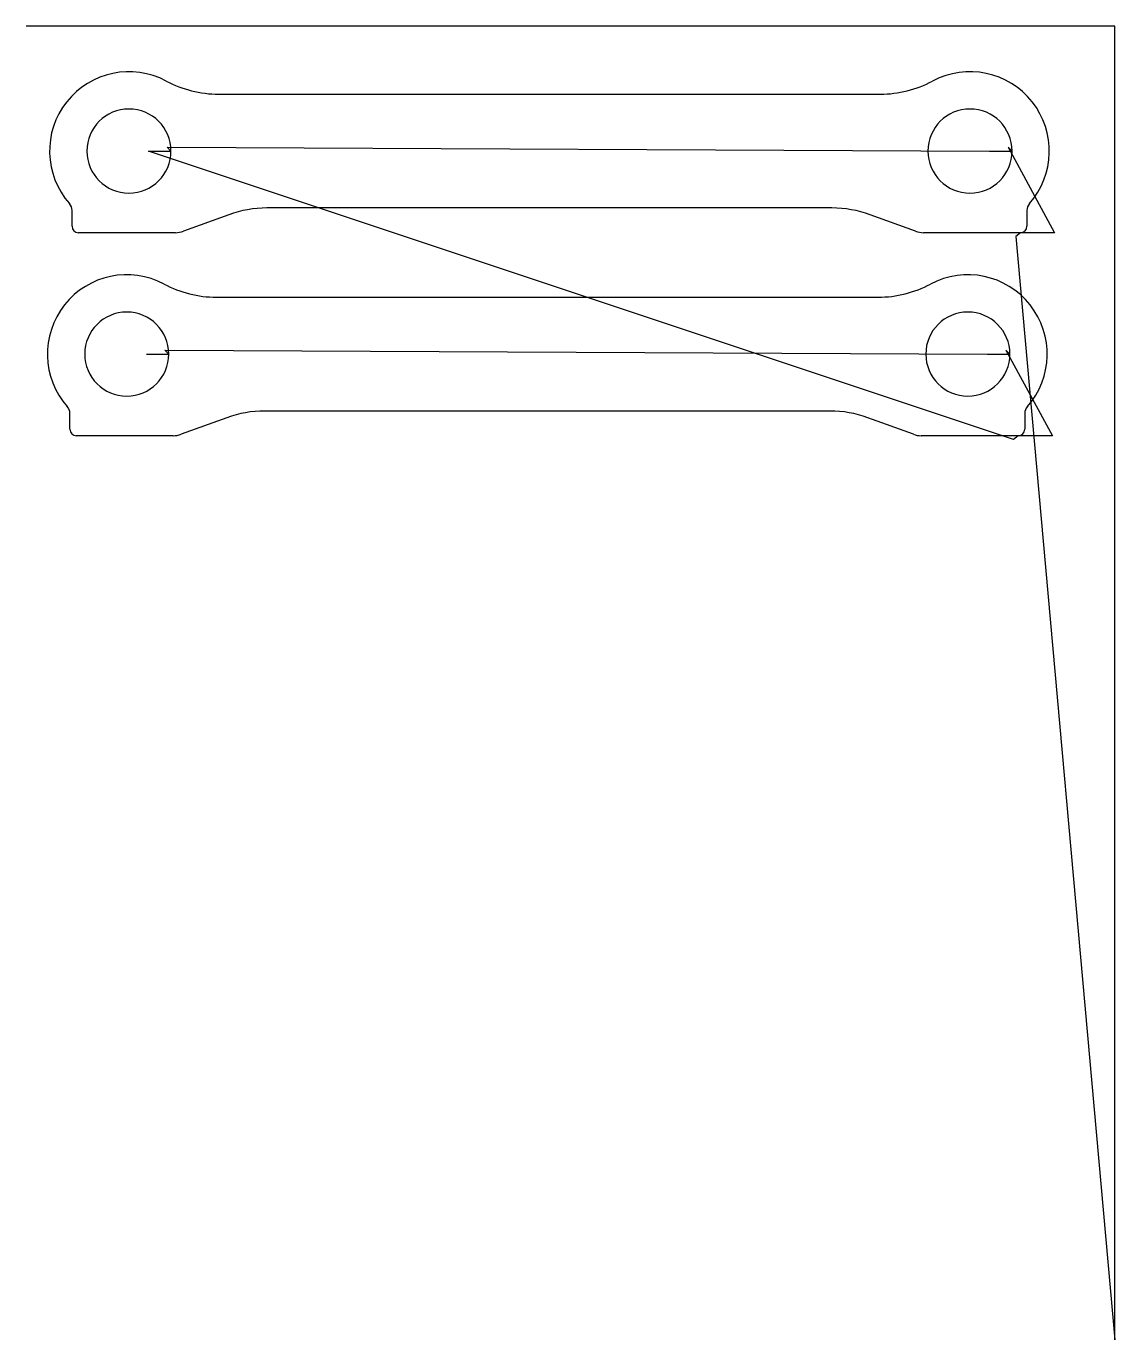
# Model space of a CAD drawing. Header units: metres. Extents: x 334 to 1304, y 0 to 1171.
import ezdxf

# ---------------------------------------------------------------- set-up
doc = ezdxf.new("R2010")
doc.units = ezdxf.units.M

msp = doc.modelspace()

# ---------------------------------------------------------------- linework, layer by layer
at = {"layer": 'TOOL_0'}
for p, q in [((334.839, 1171.033), (333.839, 1171.033)), ((1304.458, 1171.033), (334.839, 1171.033)), ((1304.458, 1.001), (1304.458, 1171.033)), ((505.382, 1110.511), (1095.383, 1110.511)), ((1214.294, 802.582), (442.882, 1059.761)), ((442.882, 1059.761), (462.882, 1059.761)), ((462.882, 1059.761), (459.346, 1063.297)), ((459.346, 1063.297), (1192.881, 1059.761)), ((1192.881, 1059.761), (1212.881, 1059.761)), ((1212.881, 1059.761), (1209.345, 1063.297)), ((1209.345, 1063.297), (1250.765, 987.011)), ((1052.304, 1009.011), (548.458, 1009.011)), ((374.632, 992.761), (374.632, 1006.846)), ((514.513, 1003.025), (473.952, 988.262)), ((1126.81, 988.262), (1086.249, 1003.025)), ((1226.132, 1006.846), (1226.132, 992.761)), ((466.855, 987.011), (380.382, 987.011)), ((1220.38, 987.011), (1133.907, 987.011)), ((1220.382, 987.011), (1216.206, 983.589)), ((1250.765, 987.011), (1220.38, 987.011)), ((1216.206, 983.589), (1304.458, 0.001)), ((503.47, 929.504), (1093.471, 929.504)), ((440.97, 878.752), (460.97, 878.752)), ((460.97, 878.752), (457.434, 882.288)), ((457.434, 882.288), (1190.969, 878.753)), ((1190.969, 878.753), (1210.969, 878.753)), ((1210.969, 878.753), (1207.433, 882.289)), ((1207.433, 882.289), (1248.854, 806.004)), ((372.72, 811.754), (372.72, 825.839)), ((512.601, 822.018), (472.04, 807.255)), ((1050.392, 828.004), (546.546, 828.004)), ((1124.898, 807.255), (1084.337, 822.018)), ((1224.22, 825.839), (1224.22, 811.754)), ((464.943, 806.004), (378.47, 806.004)), ((1218.468, 806.004), (1131.995, 806.004)), ((1218.47, 806.004), (1214.294, 802.582)), ((1248.854, 806.004), (1218.468, 806.004)), ((1304.458, 0.001), (1304.458, 1.001)), ((1304.458, 1.001), (1304.458, 0.001)), ((1304.458, 0.001), (1304.458, 1.001))]:
    msp.add_line(p, q, dxfattribs=at)
for centre, radius, start, end in [((425.383, 1059.761), 70.751, 61.927418, 221.409521), ((1175.383, 1059.761), 70.75, 318.589944, 118.073297), ((505.421, 1209.916), 99.405, 241.950297, 269.977521), ((1095.344, 1209.916), 99.405, 270.022479, 298.049703), ((425.382, 1059.761), 37.5, 0, 180), ((1175.381, 1059.761), 37.5, 0, 180), ((425.382, 1059.761), 37.5, 180, 0), ((1175.381, 1059.761), 37.5, 180, 0), ((365.309, 1006.818), 9.323, 0.172077, 41.238533), ((548.458, 909.761), 99.25, 90, 109.999826), ((1052.304, 909.761), 99.249, 70.000174, 90), ((1235.455, 1006.818), 9.323, 138.757416, 179.827923), ((380.382, 992.761), 5.75, 180, 270), ((466.855, 1007.761), 20.75, 270, 289.999856), ((1133.907, 1007.761), 20.75, 250.000144, 270), ((1220.382, 992.761), 5.75, 270, 0), ((423.471, 878.754), 70.751, 61.927418, 221.409521), ((1173.471, 878.754), 70.75, 318.589944, 118.073297), ((503.509, 1028.909), 99.405, 241.950297, 269.977521), ((1093.432, 1028.909), 99.405, 270.022479, 298.049703), ((423.47, 878.752), 37.5, 0, 180), ((1173.469, 878.753), 37.5, 0, 180), ((423.47, 878.752), 37.5, 180, 0), ((1173.469, 878.753), 37.5, 180, 0), ((363.397, 825.811), 9.323, 0.172077, 41.238533), ((1233.543, 825.811), 9.323, 138.757416, 179.827923), ((546.546, 728.754), 99.25, 90, 109.999826), ((1050.392, 728.754), 99.249, 70.000174, 90), ((378.47, 811.754), 5.75, 180, 270), ((1218.47, 811.754), 5.75, 270, 0), ((464.943, 826.754), 20.75, 270, 289.999856), ((1131.995, 826.754), 20.75, 250.000144, 270)]:
    msp.add_arc(centre, radius, start, end, dxfattribs=at)

doc.saveas('drawing.dxf')
